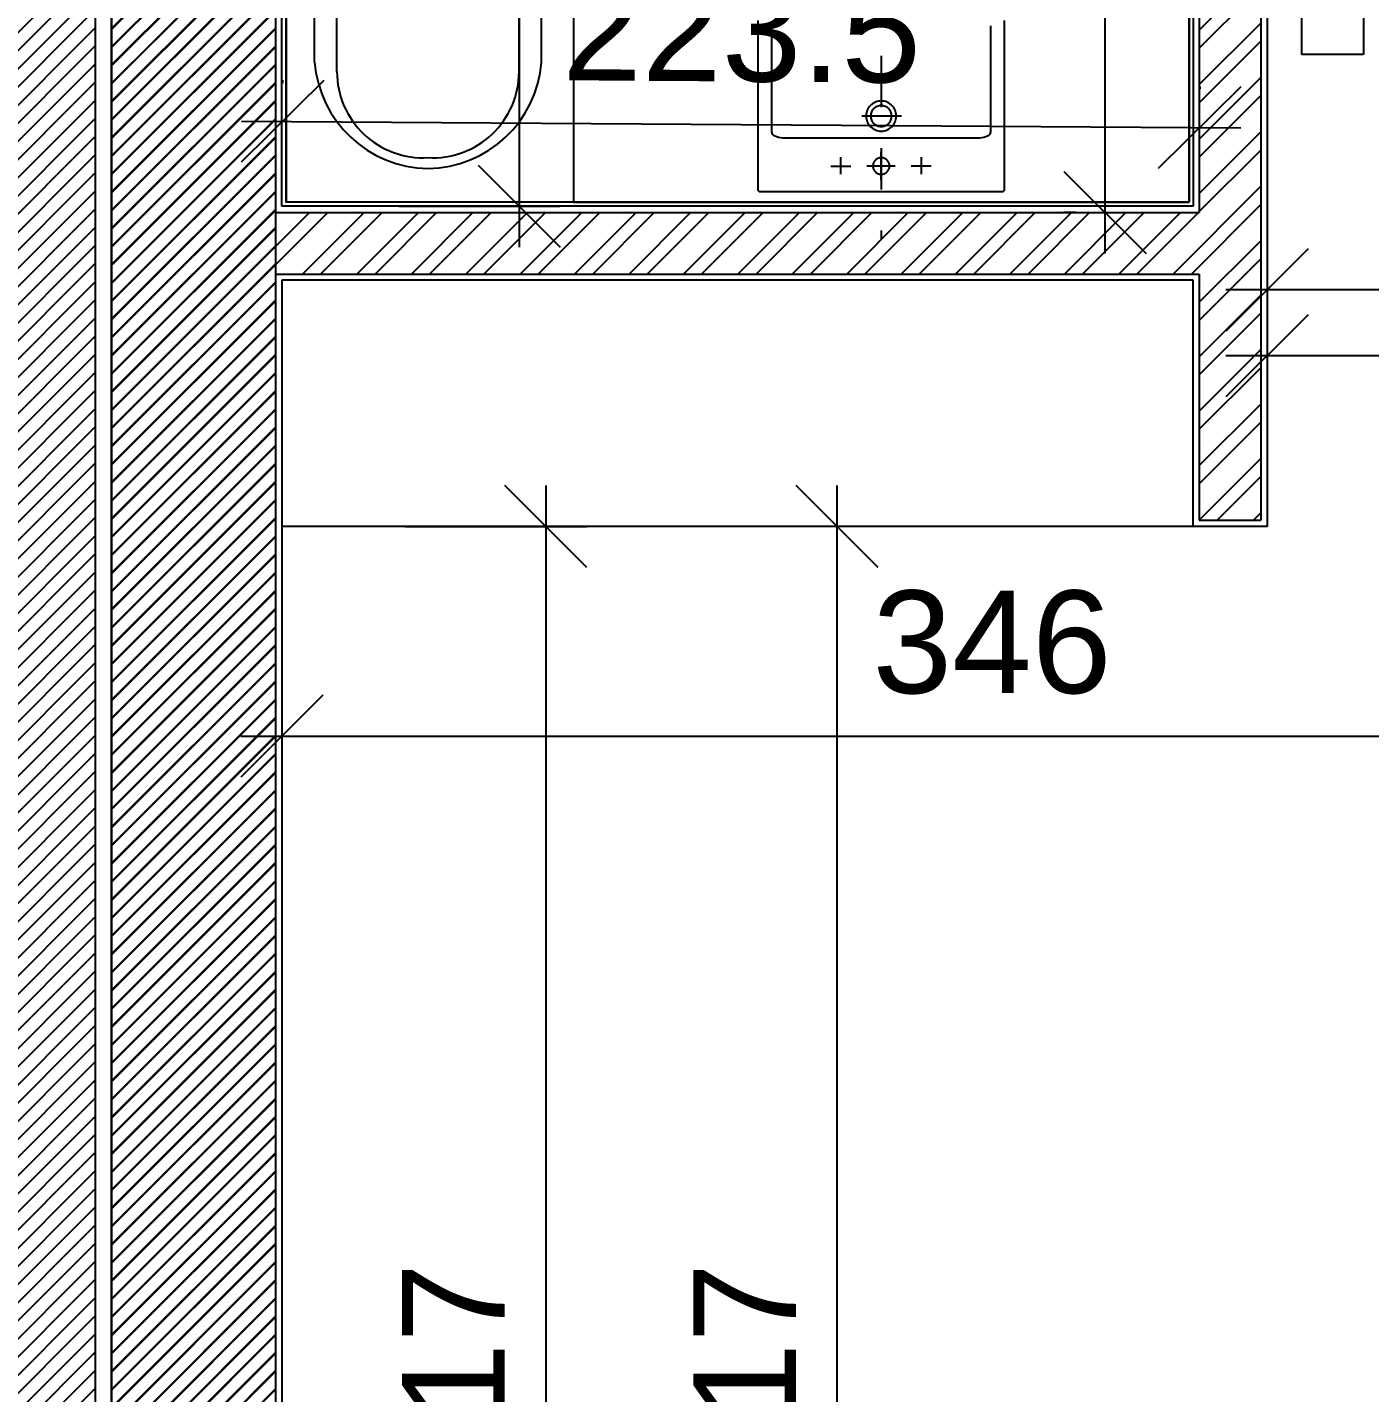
# Model space of a CAD drawing. Extents: x -1.8 to 45.6, y -22.6 to 61.5.
# Drawn here: x 27.163 to 30.434, y 7.475 to 10.801 of the extents above; entities that cross this region are included whole.
import ezdxf

# ---------------------------------------------------------------- set-up
doc = ezdxf.new("R2010")
doc.units = 0
doc.header["$MEASUREMENT"] = 0
doc.linetypes.add('CENTER', pattern=[2, 1.25, -0.25, 0.25, -0.25])
doc.linetypes.add('DASHDOTX2', pattern=[50.8, 25.4, -12.7, 0, -12.7])
doc.layers.get('0').update_dxf_attribs({"linetype": 'CONTINUOUS'})
for name, color, linetype in [('A-AREAS', 6, 'CONTINUOUS'), ('A-AXIS-SANITARY', 10, 'DASHDOTX2'), ('A-closet', 252, 'CONTINUOUS'), ('a-dim', 3, 'CONTINUOUS'), ('A-FLOR-PFIX', 61, 'CONTINUOUS'), ('A-HATCH-CONC', 8, 'CONTINUOUS'), ('A-HATCH-WALL', 8, 'CONTINUOUS'), ('A-PLASTER', 8, 'CONTINUOUS'), ('A-SANIT', 95, 'CONTINUOUS'), ('A-SECT-TILE', 12, 'CONTINUOUS'), ('A-WALL', 4, 'CONTINUOUS'), ('S-2ND-3RD-4-5-6TH$0$A-STR 2-3-4-5-6', 2, 'CONTINUOUS')]:
    doc.layers.add(name, color=color, linetype=linetype)
doc.styles.add('A100-STEXT', font='arial.ttf', dxfattribs={"height": 0.25})

# ---------------------------------------------------------------- blocks, each defined once
blk = doc.blocks.new('_OBLIQUE')
at = {"color": 0, "linetype": 'ByBlock'}
blk.add_line((-0.5, -0.5), (0.5, 0.5), dxfattribs=at)

msp = doc.modelspace()

# ---------------------------------------------------------------- hatches: boundary and pattern name
at = {"layer": 'A-HATCH-CONC'}
h = msp.add_hatch(dxfattribs=at)
h.set_pattern_fill('ANSI31', color=256, scale=0.25, style=0)
h.paths.add_polyline_path([(27.32837, 20.33), (26.92837, 20.33), (26.92837, 3.87), (25.34873, 3.87), (23.42837, 4.13187), (23.42837, 5.8), (23.12837, 5.8), (23.12837, 3.87), (25.32837, 3.57), (27.32837, 3.57)])

# ---------------------------------------------------------------- linework, layer by layer
at = {"layer": 'A-AREAS'}
msp.add_line((27.36837, 3.5), (27.36837, 13), dxfattribs=at)
msp.add_lwpolyline([(13.67837, 22.5962), (15.84837, 22.5962), (15.84837, 20.75), (23.49837, 20.75), (23.49837, 18.67), (27.32837, 18.67), (27.32837, 3.5), (25.32362, 3.5), (23.05837, 3.8089), (23.05837, 5.43), (15.84837, 5.43), (15.84837, 3.5), (13.67837, 3.5), (13.67837, 7.7), (15.62837, 7.7), (15.62837, 9.825), (16.85337, 9.825), (16.85337, 11.725), (15.62837, 11.725), (15.62837, 17.4), (15.62837, 17.4), (15.62837, 18.325), (13.67837, 18.325)], close=True, dxfattribs=at)
at = {"layer": 'A-AXIS-SANITARY', "linetype": 'CENTER', "ltscale": 0.1}
msp.add_line((29.24337, 10.73122), (29.24337, 10.28592), dxfattribs=at)
msp.add_line((29.24337, 10.73122), (29.24337, 10.28592), dxfattribs=at)
msp.add_lwpolyline([(29.29317, 10.5848), (29.1958, 10.5848)], dxfattribs=at)
msp.add_lwpolyline([(29.29317, 10.5848), (29.1958, 10.5848)], dxfattribs=at)
at = {"layer": 'A-closet'}
msp.add_line((30.00337, 9.585), (27.78337, 9.585), dxfattribs=at)
msp.add_line((30.00337, 9.585), (27.78337, 9.585), dxfattribs=at)
at = {"layer": 'a-dim', "color": 15}
for p, q in [((28.36115, 12.55), (28.36115, 10.265)), ((29.78852, 12.55), (29.78852, 10.25)), ((27.78538, 10.66499), (27.78543, 10.67201)), ((30.02038, 10.64999), (30.02043, 10.65701)), ((27.68476, 10.57268), (30.11976, 10.55634)), ((28.06837, 10.365), (28.46115, 10.365)), ((29.71837, 10.35), (29.68852, 10.35)), ((30.18337, 10.365), (30.18337, 10.06103)), ((30.18337, 10.365), (30.18337, 9.90061)), ((31.34337, 10.16103), (30.08337, 10.16103)), ((31.34337, 10.00061), (30.08337, 10.00061)), ((28.42626, 9.685), (28.42626, 5.315)), ((29.13596, 5.315), (29.13596, 9.685)), ((28.08337, 9.585), (28.52626, 9.585)), ((29.22337, 9.585), (29.03596, 9.585)), ((27.78337, 9.285), (27.78337, 8.97448)), ((27.68337, 9.07448), (31.34337, 9.07448))]:
    msp.add_line(p, q, dxfattribs=at)
at = {"layer": 'A-FLOR-PFIX'}
for p, q in [((28.49337, 10.925), (28.49337, 10.375)), ((28.49337, 10.925), (28.49337, 10.375)), ((29.99337, 10.375), (29.99337, 10.925)), ((29.99337, 10.375), (29.99337, 10.925)), ((28.49337, 10.375), (29.99337, 10.375)), ((28.49337, 10.375), (29.99337, 10.375))]:
    msp.add_line(p, q, dxfattribs=at)
for points in [[(28.94363, 10.40353), (28.94363, 10.40477), (28.94363, 10.40838), (28.94363, 10.4221), (28.94363, 10.44342), (28.94363, 10.47107), (28.94363, 10.50379), (28.94363, 10.54031), (28.94363, 10.61968), (28.94363, 10.69905), (28.94363, 10.73556), (28.94363, 10.76828), (28.94363, 10.79593), (28.94363, 10.81725)], [(29.5431, 10.81725), (29.5431, 10.79593), (29.5431, 10.76828), (29.5431, 10.73556), (29.5431, 10.69905), (29.5431, 10.61968), (29.5431, 10.54031), (29.5431, 10.50379), (29.5431, 10.47107), (29.5431, 10.44342), (29.5431, 10.4221), (29.5431, 10.40838), (29.5431, 10.40477), (29.5431, 10.40353), (29.53957, 10.4), (29.53787, 10.4), (29.53292, 10.4), (29.52493, 10.4), (29.51412, 10.4), (29.5007, 10.4), (29.4849, 10.4), (29.44701, 10.4), (29.40217, 10.4), (29.35213, 10.4), (29.24336, 10.4), (29.1346, 10.4), (29.08456, 10.4), (29.03972, 10.4), (29.00183, 10.4), (28.98602, 10.4), (28.97261, 10.4), (28.9618, 10.4), (28.95381, 10.4), (28.94885, 10.4), (28.94715, 10.4), (28.94363, 10.40353)], [(28.94363, 10.40353), (28.94363, 10.40477), (28.94363, 10.40838), (28.94363, 10.4221), (28.94363, 10.44342), (28.94363, 10.47107), (28.94363, 10.50379), (28.94363, 10.54031), (28.94363, 10.61968), (28.94363, 10.69905), (28.94363, 10.73556), (28.94363, 10.76828), (28.94363, 10.79593), (28.94363, 10.81725)], [(29.5431, 10.81725), (29.5431, 10.79593), (29.5431, 10.76828), (29.5431, 10.73556), (29.5431, 10.69905), (29.5431, 10.61968), (29.5431, 10.54031), (29.5431, 10.50379), (29.5431, 10.47107), (29.5431, 10.44342), (29.5431, 10.4221), (29.5431, 10.40838), (29.5431, 10.40477), (29.5431, 10.40353), (29.53957, 10.4), (29.53787, 10.4), (29.53292, 10.4), (29.52493, 10.4), (29.51412, 10.4), (29.5007, 10.4), (29.4849, 10.4), (29.44701, 10.4), (29.40217, 10.4), (29.35213, 10.4), (29.24336, 10.4), (29.1346, 10.4), (29.08456, 10.4), (29.03972, 10.4), (29.00183, 10.4), (28.98602, 10.4), (28.97261, 10.4), (28.9618, 10.4), (28.95381, 10.4), (28.94885, 10.4), (28.94715, 10.4), (28.94363, 10.40353)], [(29.51, 10.80422), (29.51, 10.79094), (29.51, 10.77371), (29.51, 10.75333), (29.51, 10.73058), (29.51, 10.68114), (29.51, 10.6317), (29.51, 10.60895), (29.51, 10.58857), (29.51, 10.57135), (29.51, 10.55807), (29.51, 10.54952), (29.51, 10.5465), (29.5079, 10.54051), (29.50219, 10.53562), (29.49371, 10.53232), (29.48333, 10.53112), (29.48195, 10.53112), (29.47794, 10.53112), (29.47146, 10.53112), (29.4627, 10.53112), (29.45184, 10.53112), (29.43903, 10.53112), (29.40834, 10.53112), (29.37201, 10.53112), (29.33147, 10.53112), (29.24336, 10.53112), (29.15525, 10.53112), (29.11471, 10.53112), (29.07838, 10.53112), (29.04769, 10.53112), (29.03488, 10.53112), (29.02402, 10.53112), (29.01526, 10.53112), (29.00878, 10.53112), (29.00477, 10.53112), (29.00339, 10.53112), (28.99302, 10.53232), (28.98454, 10.53562), (28.97882, 10.54051), (28.97673, 10.5465), (28.97673, 10.54952), (28.97673, 10.55807), (28.97673, 10.57135), (28.97673, 10.58857), (28.97673, 10.60895), (28.97673, 10.6317), (28.97673, 10.68114), (28.97673, 10.73058), (28.97673, 10.75333), (28.97673, 10.77371), (28.97673, 10.79094), (28.97673, 10.80422)], [(29.51, 10.80422), (29.51, 10.79094), (29.51, 10.77371), (29.51, 10.75333), (29.51, 10.73058), (29.51, 10.68114), (29.51, 10.6317), (29.51, 10.60895), (29.51, 10.58857), (29.51, 10.57135), (29.51, 10.55807), (29.51, 10.54952), (29.51, 10.5465), (29.5079, 10.54051), (29.50219, 10.53562), (29.49371, 10.53232), (29.48333, 10.53112), (29.48195, 10.53112), (29.47794, 10.53112), (29.47146, 10.53112), (29.4627, 10.53112), (29.45184, 10.53112), (29.43903, 10.53112), (29.40834, 10.53112), (29.37201, 10.53112), (29.33147, 10.53112), (29.24336, 10.53112), (29.15525, 10.53112), (29.11471, 10.53112), (29.07838, 10.53112), (29.04769, 10.53112), (29.03488, 10.53112), (29.02402, 10.53112), (29.01526, 10.53112), (29.00878, 10.53112), (29.00477, 10.53112), (29.00339, 10.53112), (28.99302, 10.53232), (28.98454, 10.53562), (28.97882, 10.54051), (28.97673, 10.5465), (28.97673, 10.54952), (28.97673, 10.55807), (28.97673, 10.57135), (28.97673, 10.58857), (28.97673, 10.60895), (28.97673, 10.6317), (28.97673, 10.68114), (28.97673, 10.73058), (28.97673, 10.75333), (28.97673, 10.77371), (28.97673, 10.79094), (28.97673, 10.80422)], [(29.20669, 10.5848), (29.20688, 10.58104), (29.20743, 10.5774), (29.20834, 10.57388), (29.20957, 10.57051), (29.21111, 10.56731), (29.21295, 10.56429), (29.21506, 10.56146), (29.21743, 10.55886), (29.22003, 10.55649), (29.22286, 10.55438), (29.22588, 10.55255), (29.22909, 10.55101), (29.23246, 10.54977), (29.23597, 10.54887), (29.23961, 10.54832), (29.24336, 10.54813), (29.24711, 10.54832), (29.25075, 10.54887), (29.25427, 10.54977), (29.25764, 10.55101), (29.26084, 10.55255), (29.26387, 10.55438), (29.26669, 10.55649), (29.2693, 10.55886), (29.27166, 10.56146), (29.27378, 10.56429), (29.27561, 10.56731), (29.27716, 10.57051), (29.27839, 10.57388), (29.2793, 10.5774), (29.27985, 10.58104), (29.28004, 10.5848), (29.27985, 10.58855), (29.2793, 10.59219), (29.27839, 10.59571), (29.27716, 10.59908), (29.27561, 10.60228), (29.27378, 10.60531), (29.27166, 10.60813), (29.2693, 10.61073), (29.26669, 10.6131), (29.26387, 10.61521), (29.26084, 10.61705), (29.25764, 10.61859), (29.25427, 10.61982), (29.25075, 10.62073), (29.24711, 10.62128), (29.24336, 10.62147), (29.23961, 10.62128), (29.23597, 10.62073), (29.23246, 10.61982), (29.22909, 10.61859), (29.22588, 10.61705), (29.22286, 10.61521), (29.22003, 10.6131), (29.21743, 10.61073), (29.21506, 10.60813), (29.21295, 10.60531), (29.21111, 10.60228), (29.20957, 10.59908), (29.20834, 10.59571), (29.20743, 10.59219), (29.20688, 10.58855), (29.20669, 10.5848), (29.20669, 10.5848)], [(29.20669, 10.5848), (29.20688, 10.58104), (29.20743, 10.5774), (29.20834, 10.57388), (29.20957, 10.57051), (29.21111, 10.56731), (29.21295, 10.56429), (29.21506, 10.56146), (29.21743, 10.55886), (29.22003, 10.55649), (29.22286, 10.55438), (29.22588, 10.55255), (29.22909, 10.55101), (29.23246, 10.54977), (29.23597, 10.54887), (29.23961, 10.54832), (29.24336, 10.54813), (29.24711, 10.54832), (29.25075, 10.54887), (29.25427, 10.54977), (29.25764, 10.55101), (29.26084, 10.55255), (29.26387, 10.55438), (29.26669, 10.55649), (29.2693, 10.55886), (29.27166, 10.56146), (29.27378, 10.56429), (29.27561, 10.56731), (29.27716, 10.57051), (29.27839, 10.57388), (29.2793, 10.5774), (29.27985, 10.58104), (29.28004, 10.5848), (29.27985, 10.58855), (29.2793, 10.59219), (29.27839, 10.59571), (29.27716, 10.59908), (29.27561, 10.60228), (29.27378, 10.60531), (29.27166, 10.60813), (29.2693, 10.61073), (29.26669, 10.6131), (29.26387, 10.61521), (29.26084, 10.61705), (29.25764, 10.61859), (29.25427, 10.61982), (29.25075, 10.62073), (29.24711, 10.62128), (29.24336, 10.62147), (29.23961, 10.62128), (29.23597, 10.62073), (29.23246, 10.61982), (29.22909, 10.61859), (29.22588, 10.61705), (29.22286, 10.61521), (29.22003, 10.6131), (29.21743, 10.61073), (29.21506, 10.60813), (29.21295, 10.60531), (29.21111, 10.60228), (29.20957, 10.59908), (29.20834, 10.59571), (29.20743, 10.59219), (29.20688, 10.58855), (29.20669, 10.5848), (29.20669, 10.5848)], [(29.21778, 10.5848), (29.21791, 10.58218), (29.2183, 10.57964), (29.21893, 10.57719), (29.21979, 10.57484), (29.22087, 10.5726), (29.22215, 10.57049), (29.22363, 10.56852), (29.22528, 10.56671), (29.2271, 10.56506), (29.22907, 10.56358), (29.23118, 10.5623), (29.23341, 10.56123), (29.23576, 10.56037), (29.23821, 10.55974), (29.24075, 10.55935), (29.24337, 10.55922), (29.24598, 10.55935), (29.24852, 10.55974), (29.25097, 10.56037), (29.25332, 10.56123), (29.25556, 10.5623), (29.25767, 10.56358), (29.25964, 10.56506), (29.26146, 10.56671), (29.26311, 10.56852), (29.26458, 10.57049), (29.26587, 10.5726), (29.26695, 10.57484), (29.26781, 10.57719), (29.26844, 10.57964), (29.26883, 10.58218), (29.26896, 10.5848), (29.26883, 10.58741), (29.26844, 10.58995), (29.26781, 10.59241), (29.26695, 10.59476), (29.26587, 10.59699), (29.26458, 10.5991), (29.26311, 10.60107), (29.26146, 10.60289), (29.25964, 10.60454), (29.25767, 10.60601), (29.25556, 10.60729), (29.25332, 10.60837), (29.25097, 10.60923), (29.24852, 10.60986), (29.24598, 10.61025), (29.24337, 10.61038), (29.24075, 10.61025), (29.23821, 10.60986), (29.23576, 10.60923), (29.23341, 10.60837), (29.23118, 10.60729), (29.22907, 10.60601), (29.2271, 10.60454), (29.22528, 10.60289), (29.22363, 10.60107), (29.22215, 10.5991), (29.22087, 10.59699), (29.21979, 10.59476), (29.21893, 10.59241), (29.2183, 10.58995), (29.21791, 10.58741), (29.21778, 10.5848), (29.21778, 10.5848)], [(29.21778, 10.5848), (29.21791, 10.58218), (29.2183, 10.57964), (29.21893, 10.57719), (29.21979, 10.57484), (29.22087, 10.5726), (29.22215, 10.57049), (29.22363, 10.56852), (29.22528, 10.56671), (29.2271, 10.56506), (29.22907, 10.56358), (29.23118, 10.5623), (29.23341, 10.56123), (29.23576, 10.56037), (29.23821, 10.55974), (29.24075, 10.55935), (29.24337, 10.55922), (29.24598, 10.55935), (29.24852, 10.55974), (29.25097, 10.56037), (29.25332, 10.56123), (29.25556, 10.5623), (29.25767, 10.56358), (29.25964, 10.56506), (29.26146, 10.56671), (29.26311, 10.56852), (29.26458, 10.57049), (29.26587, 10.5726), (29.26695, 10.57484), (29.26781, 10.57719), (29.26844, 10.57964), (29.26883, 10.58218), (29.26896, 10.5848), (29.26883, 10.58741), (29.26844, 10.58995), (29.26781, 10.59241), (29.26695, 10.59476), (29.26587, 10.59699), (29.26458, 10.5991), (29.26311, 10.60107), (29.26146, 10.60289), (29.25964, 10.60454), (29.25767, 10.60601), (29.25556, 10.60729), (29.25332, 10.60837), (29.25097, 10.60923), (29.24852, 10.60986), (29.24598, 10.61025), (29.24337, 10.61038), (29.24075, 10.61025), (29.23821, 10.60986), (29.23576, 10.60923), (29.23341, 10.60837), (29.23118, 10.60729), (29.22907, 10.60601), (29.2271, 10.60454), (29.22528, 10.60289), (29.22363, 10.60107), (29.22215, 10.5991), (29.22087, 10.59699), (29.21979, 10.59476), (29.21893, 10.59241), (29.2183, 10.58995), (29.21791, 10.58741), (29.21778, 10.5848), (29.21778, 10.5848)], [(29.14541, 10.4432), (29.14541, 10.48497)], [(29.14541, 10.4432), (29.14541, 10.48497)], [(29.22314, 10.46303), (29.22325, 10.46096), (29.22355, 10.45895), (29.22405, 10.45701), (29.22473, 10.45515), (29.22558, 10.45339), (29.2266, 10.45172), (29.22776, 10.45016), (29.22907, 10.44873), (29.2305, 10.44742), (29.23206, 10.44626), (29.23373, 10.44525), (29.2355, 10.4444), (29.23735, 10.44372), (29.23929, 10.44322), (29.2413, 10.44291), (29.24337, 10.44281), (29.24544, 10.44291), (29.24744, 10.44322), (29.24938, 10.44372), (29.25124, 10.4444), (29.25301, 10.44525), (29.25468, 10.44626), (29.25624, 10.44742), (29.25768, 10.44873), (29.25898, 10.45016), (29.26015, 10.45172), (29.26116, 10.45339), (29.26202, 10.45515), (29.2627, 10.45701), (29.2632, 10.45895), (29.2635, 10.46096), (29.26361, 10.46303), (29.2635, 10.4651), (29.2632, 10.46711), (29.2627, 10.46905), (29.26202, 10.47091), (29.26116, 10.47268), (29.26015, 10.47434), (29.25898, 10.4759), (29.25768, 10.47734), (29.25624, 10.47864), (29.25468, 10.47981), (29.25301, 10.48082), (29.25124, 10.48167), (29.24938, 10.48235), (29.24744, 10.48285), (29.24544, 10.48316), (29.24337, 10.48326), (29.2413, 10.48316), (29.23929, 10.48285), (29.23735, 10.48235), (29.2355, 10.48167), (29.23373, 10.48082), (29.23206, 10.47981), (29.2305, 10.47864), (29.22907, 10.47734), (29.22776, 10.4759), (29.2266, 10.47434), (29.22558, 10.47268), (29.22473, 10.47091), (29.22405, 10.46905), (29.22355, 10.46711), (29.22325, 10.4651), (29.22314, 10.46303), (29.22314, 10.46303)], [(29.22314, 10.46303), (29.22325, 10.46096), (29.22355, 10.45895), (29.22405, 10.45701), (29.22473, 10.45515), (29.22558, 10.45339), (29.2266, 10.45172), (29.22776, 10.45016), (29.22907, 10.44873), (29.2305, 10.44742), (29.23206, 10.44626), (29.23373, 10.44525), (29.2355, 10.4444), (29.23735, 10.44372), (29.23929, 10.44322), (29.2413, 10.44291), (29.24337, 10.44281), (29.24544, 10.44291), (29.24744, 10.44322), (29.24938, 10.44372), (29.25124, 10.4444), (29.25301, 10.44525), (29.25468, 10.44626), (29.25624, 10.44742), (29.25768, 10.44873), (29.25898, 10.45016), (29.26015, 10.45172), (29.26116, 10.45339), (29.26202, 10.45515), (29.2627, 10.45701), (29.2632, 10.45895), (29.2635, 10.46096), (29.26361, 10.46303), (29.2635, 10.4651), (29.2632, 10.46711), (29.2627, 10.46905), (29.26202, 10.47091), (29.26116, 10.47268), (29.26015, 10.47434), (29.25898, 10.4759), (29.25768, 10.47734), (29.25624, 10.47864), (29.25468, 10.47981), (29.25301, 10.48082), (29.25124, 10.48167), (29.24938, 10.48235), (29.24744, 10.48285), (29.24544, 10.48316), (29.24337, 10.48326), (29.2413, 10.48316), (29.23929, 10.48285), (29.23735, 10.48235), (29.2355, 10.48167), (29.23373, 10.48082), (29.23206, 10.47981), (29.2305, 10.47864), (29.22907, 10.47734), (29.22776, 10.4759), (29.2266, 10.47434), (29.22558, 10.47268), (29.22473, 10.47091), (29.22405, 10.46905), (29.22355, 10.46711), (29.22325, 10.4651), (29.22314, 10.46303), (29.22314, 10.46303)], [(29.24337, 10.4289), (29.24337, 10.49769)], [(29.24337, 10.4289), (29.24337, 10.49769)], [(29.34132, 10.4432), (29.34132, 10.48497)], [(29.34132, 10.4432), (29.34132, 10.48497)], [(29.12066, 10.46303), (29.1691, 10.46303)], [(29.12066, 10.46303), (29.1691, 10.46303)], [(29.27729, 10.46303), (29.2085, 10.46303)], [(29.27729, 10.46303), (29.2085, 10.46303)], [(29.36501, 10.46303), (29.31657, 10.46303)], [(29.36501, 10.46303), (29.31657, 10.46303)]]:
    msp.add_lwpolyline(points, dxfattribs=at)
at = {"layer": 'A-HATCH-CONC'}
for p, q in [((27.36837, 10.79761), (27.76837, 11.19761)), ((27.36837, 10.79761), (27.76837, 11.19761)), ((27.36837, 10.79555), (27.76837, 11.19555)), ((27.36837, 10.75341), (27.76837, 11.15341)), ((27.36837, 10.75341), (27.76837, 11.15341)), ((27.36837, 10.75136), (27.76837, 11.15136)), ((27.36837, 10.70922), (27.76837, 11.10922)), ((27.36837, 10.70922), (27.76837, 11.10922)), ((27.36837, 10.70716), (27.76837, 11.10716)), ((27.36837, 10.66502), (27.76837, 11.06502)), ((27.36837, 10.66502), (27.76837, 11.06502)), ((27.36837, 10.66297), (27.76837, 11.06297)), ((27.36837, 10.62083), (27.76837, 11.02083)), ((27.36837, 10.62083), (27.76837, 11.02083)), ((27.36837, 10.61878), (27.76837, 11.01878)), ((27.36837, 10.57664), (27.76837, 10.97664)), ((27.36837, 10.57664), (27.76837, 10.97664)), ((27.36837, 10.57458), (27.76837, 10.97458)), ((27.36837, 10.53244), (27.76837, 10.93244)), ((27.36837, 10.53244), (27.76837, 10.93244)), ((27.36837, 10.53039), (27.76837, 10.93039)), ((27.36837, 10.48825), (27.76837, 10.88825)), ((27.36837, 10.48825), (27.76837, 10.88825)), ((27.36837, 10.48619), (27.76837, 10.88619)), ((27.36837, 10.44405), (27.76837, 10.84405)), ((27.36837, 10.44405), (27.76837, 10.84405)), ((27.36837, 10.442), (27.76837, 10.842)), ((27.36837, 10.39986), (27.76837, 10.79986)), ((27.36837, 10.39986), (27.76837, 10.79986)), ((27.36837, 10.39781), (27.76837, 10.79781)), ((27.36837, 10.35566), (27.76837, 10.75566)), ((27.36837, 10.35566), (27.76837, 10.75566)), ((27.36837, 10.35361), (27.76837, 10.75361)), ((27.36837, 10.31147), (27.76837, 10.71147)), ((27.36837, 10.31147), (27.76837, 10.71147)), ((27.36837, 10.30942), (27.76837, 10.70942)), ((27.36837, 10.26728), (27.76837, 10.66728)), ((27.36837, 10.26728), (27.76837, 10.66728)), ((27.36837, 10.26522), (27.76837, 10.66522)), ((27.36837, 10.22308), (27.76837, 10.62308)), ((27.36837, 10.22308), (27.76837, 10.62308)), ((27.36837, 10.22103), (27.76837, 10.62103)), ((27.36837, 10.17889), (27.76837, 10.57889)), ((27.36837, 10.17889), (27.76837, 10.57889)), ((27.36837, 10.17683), (27.76837, 10.57683)), ((27.36837, 10.13469), (27.76837, 10.53469)), ((27.36837, 10.13469), (27.76837, 10.53469)), ((27.36837, 10.13264), (27.76837, 10.53264)), ((27.36837, 10.0905), (27.76837, 10.4905)), ((27.36837, 10.0905), (27.76837, 10.4905)), ((27.36837, 10.08845), (27.76837, 10.48845)), ((27.36837, 10.04631), (27.76837, 10.44631)), ((27.36837, 10.04631), (27.76837, 10.44631)), ((27.36837, 10.04425), (27.76837, 10.44425)), ((27.36837, 10.00211), (27.76837, 10.40211)), ((27.36837, 10.00211), (27.76837, 10.40211)), ((27.36837, 10.00006), (27.76837, 10.40006)), ((27.36837, 9.95792), (27.76837, 10.35792)), ((27.36837, 9.95792), (27.76837, 10.35792)), ((27.36837, 9.95586), (27.76837, 10.35586)), ((27.36837, 9.91372), (27.76837, 10.31372)), ((27.36837, 9.91372), (27.76837, 10.31372)), ((27.36837, 9.91167), (27.76837, 10.31167)), ((27.36837, 9.86953), (27.76837, 10.26953)), ((27.36837, 9.86953), (27.76837, 10.26953)), ((27.36837, 9.86748), (27.76837, 10.26748)), ((27.36837, 9.82533), (27.76837, 10.22533)), ((27.36837, 9.82533), (27.76837, 10.22533)), ((27.36837, 9.82328), (27.76837, 10.22328)), ((27.36837, 9.78114), (27.76837, 10.18114)), ((27.36837, 9.78114), (27.76837, 10.18114)), ((27.36837, 9.77909), (27.76837, 10.17909)), ((27.36837, 9.73695), (27.76837, 10.13695)), ((27.36837, 9.73695), (27.76837, 10.13695)), ((27.36837, 9.73489), (27.76837, 10.13489)), ((27.36837, 9.69275), (27.76837, 10.09275)), ((27.36837, 9.69275), (27.76837, 10.09275)), ((27.36837, 9.6907), (27.76837, 10.0907)), ((27.36837, 9.64856), (27.76837, 10.04856)), ((27.36837, 9.64856), (27.76837, 10.04856)), ((27.36837, 9.6465), (27.76837, 10.0465)), ((27.36837, 9.60436), (27.76837, 10.00436)), ((27.36837, 9.60436), (27.76837, 10.00436)), ((27.36837, 9.60231), (27.76837, 10.00231)), ((27.36837, 9.56017), (27.76837, 9.96017)), ((27.36837, 9.56017), (27.76837, 9.96017)), ((27.36837, 9.55812), (27.76837, 9.95812)), ((27.36837, 9.51598), (27.76837, 9.91598)), ((27.36837, 9.51598), (27.76837, 9.91598)), ((27.36837, 9.51392), (27.76837, 9.91392)), ((27.36837, 9.47178), (27.76837, 9.87178)), ((27.36837, 9.47178), (27.76837, 9.87178)), ((27.36837, 9.46973), (27.76837, 9.86973)), ((27.36837, 9.42759), (27.76837, 9.82759)), ((27.36837, 9.42759), (27.76837, 9.82759)), ((27.36837, 9.42553), (27.76837, 9.82553)), ((27.36837, 9.38339), (27.76837, 9.78339)), ((27.36837, 9.38339), (27.76837, 9.78339)), ((27.36837, 9.38134), (27.76837, 9.78134)), ((27.36837, 9.3392), (27.76837, 9.7392)), ((27.36837, 9.3392), (27.76837, 9.7392)), ((27.36837, 9.33715), (27.76837, 9.73715)), ((27.36837, 9.295), (27.76837, 9.695)), ((27.36837, 9.295), (27.76837, 9.695)), ((27.36837, 9.29295), (27.76837, 9.69295)), ((27.36837, 9.25081), (27.76837, 9.65081)), ((27.36837, 9.25081), (27.76837, 9.65081)), ((27.36837, 9.24876), (27.76837, 9.64876)), ((27.36837, 9.20662), (27.76837, 9.60662)), ((27.36837, 9.20662), (27.76837, 9.60662)), ((27.36837, 9.20456), (27.76837, 9.60456)), ((27.36837, 9.16242), (27.76837, 9.56242)), ((27.36837, 9.16242), (27.76837, 9.56242)), ((27.36837, 9.16037), (27.76837, 9.56037)), ((27.36837, 9.11823), (27.76837, 9.51823)), ((27.36837, 9.11823), (27.76837, 9.51823)), ((27.36837, 9.11617), (27.76837, 9.51617)), ((27.36837, 9.07403), (27.76837, 9.47403)), ((27.36837, 9.07403), (27.76837, 9.47403)), ((27.36837, 9.07198), (27.76837, 9.47198)), ((27.36837, 9.02984), (27.76837, 9.42984)), ((27.36837, 9.02984), (27.76837, 9.42984)), ((27.36837, 9.02779), (27.76837, 9.42779)), ((27.36837, 8.98565), (27.76837, 9.38565)), ((27.36837, 8.98565), (27.76837, 9.38565)), ((27.36837, 8.98359), (27.76837, 9.38359)), ((27.36837, 8.94145), (27.76837, 9.34145)), ((27.36837, 8.94145), (27.76837, 9.34145)), ((27.36837, 8.9394), (27.76837, 9.3394)), ((27.36837, 8.89726), (27.76837, 9.29726)), ((27.36837, 8.89726), (27.76837, 9.29726)), ((27.36837, 8.8952), (27.76837, 9.2952)), ((27.36837, 8.85306), (27.76837, 9.25306)), ((27.36837, 8.85306), (27.76837, 9.25306)), ((27.36837, 8.85101), (27.76837, 9.25101)), ((27.36837, 8.80887), (27.76837, 9.20887)), ((27.36837, 8.80887), (27.76837, 9.20887)), ((27.36837, 8.80682), (27.76837, 9.20682)), ((27.36837, 8.76467), (27.76837, 9.16467)), ((27.36837, 8.76467), (27.76837, 9.16467)), ((27.36837, 8.76262), (27.76837, 9.16262)), ((27.36837, 8.72048), (27.76837, 9.12048)), ((27.36837, 8.72048), (27.76837, 9.12048)), ((27.36837, 8.71843), (27.76837, 9.11843)), ((27.36837, 8.67629), (27.76837, 9.07629)), ((27.36837, 8.67629), (27.76837, 9.07629)), ((27.36837, 8.67423), (27.76837, 9.07423)), ((27.36837, 8.63209), (27.76837, 9.03209)), ((27.36837, 8.63209), (27.76837, 9.03209)), ((27.36837, 8.63004), (27.76837, 9.03004)), ((27.36837, 8.5879), (27.76837, 8.9879)), ((27.36837, 8.5879), (27.76837, 8.9879)), ((27.36837, 8.58584), (27.76837, 8.98584)), ((27.36837, 8.5437), (27.76837, 8.9437)), ((27.36837, 8.5437), (27.76837, 8.9437)), ((27.36837, 8.54165), (27.76837, 8.94165)), ((27.36837, 8.49951), (27.76837, 8.89951)), ((27.36837, 8.49951), (27.76837, 8.89951)), ((27.36837, 8.49746), (27.76837, 8.89746)), ((27.36837, 8.45532), (27.76837, 8.85532)), ((27.36837, 8.45532), (27.76837, 8.85532)), ((27.36837, 8.45326), (27.76837, 8.85326)), ((27.36837, 8.41112), (27.76837, 8.81112)), ((27.36837, 8.41112), (27.76837, 8.81112)), ((27.36837, 8.40907), (27.76837, 8.80907)), ((27.36837, 8.36693), (27.76837, 8.76693)), ((27.36837, 8.36693), (27.76837, 8.76693)), ((27.36837, 8.36487), (27.76837, 8.76487)), ((27.36837, 8.32273), (27.76837, 8.72273)), ((27.36837, 8.32273), (27.76837, 8.72273)), ((27.36837, 8.32068), (27.76837, 8.72068)), ((27.36837, 8.27854), (27.76837, 8.67854)), ((27.36837, 8.27854), (27.76837, 8.67854)), ((27.36837, 8.27649), (27.76837, 8.67649)), ((27.36837, 8.23434), (27.76837, 8.63434)), ((27.36837, 8.23434), (27.76837, 8.63434)), ((27.36837, 8.23229), (27.76837, 8.63229)), ((27.36837, 8.19015), (27.76837, 8.59015)), ((27.36837, 8.19015), (27.76837, 8.59015)), ((27.36837, 8.1881), (27.76837, 8.5881)), ((27.36837, 8.14596), (27.76837, 8.54596)), ((27.36837, 8.14596), (27.76837, 8.54596)), ((27.36837, 8.1439), (27.76837, 8.5439)), ((27.36837, 8.10176), (27.76837, 8.50176)), ((27.36837, 8.10176), (27.76837, 8.50176)), ((27.36837, 8.09971), (27.76837, 8.49971)), ((27.36837, 8.05757), (27.76837, 8.45757)), ((27.36837, 8.05757), (27.76837, 8.45757)), ((27.36837, 8.05551), (27.76837, 8.45551)), ((27.36837, 8.01337), (27.76837, 8.41337)), ((27.36837, 8.01337), (27.76837, 8.41337)), ((27.36837, 8.01132), (27.76837, 8.41132)), ((27.36837, 7.96918), (27.76837, 8.36918)), ((27.36837, 7.96918), (27.76837, 8.36918)), ((27.36837, 7.96713), (27.76837, 8.36713)), ((27.36837, 7.92499), (27.76837, 8.32499)), ((27.36837, 7.92499), (27.76837, 8.32499)), ((27.36837, 7.92293), (27.76837, 8.32293)), ((27.36837, 7.88079), (27.76837, 8.28079)), ((27.36837, 7.88079), (27.76837, 8.28079)), ((27.36837, 7.87874), (27.76837, 8.27874)), ((27.36837, 7.8366), (27.76837, 8.2366)), ((27.36837, 7.8366), (27.76837, 8.2366)), ((27.36837, 7.83454), (27.76837, 8.23454)), ((27.36837, 7.7924), (27.76837, 8.1924)), ((27.36837, 7.7924), (27.76837, 8.1924)), ((27.36837, 7.79035), (27.76837, 8.19035)), ((27.36837, 7.74821), (27.76837, 8.14821)), ((27.36837, 7.74821), (27.76837, 8.14821)), ((27.36837, 7.74616), (27.76837, 8.14616)), ((27.36837, 7.70401), (27.76837, 8.10401)), ((27.36837, 7.70401), (27.76837, 8.10401)), ((27.36837, 7.70196), (27.76837, 8.10196)), ((27.36837, 7.65982), (27.76837, 8.05982)), ((27.36837, 7.65982), (27.76837, 8.05982)), ((27.36837, 7.65777), (27.76837, 8.05777)), ((27.36837, 7.61563), (27.76837, 8.01563)), ((27.36837, 7.61563), (27.76837, 8.01563)), ((27.36837, 7.61357), (27.76837, 8.01357)), ((27.36837, 7.57143), (27.76837, 7.97143)), ((27.36837, 7.57143), (27.76837, 7.97143)), ((27.36837, 7.56938), (27.76837, 7.96938)), ((27.36837, 7.52724), (27.76837, 7.92724)), ((27.36837, 7.52724), (27.76837, 7.92724)), ((27.36837, 7.52518), (27.76837, 7.92518)), ((27.36837, 7.48304), (27.76837, 7.88304)), ((27.36837, 7.48304), (27.76837, 7.88304)), ((27.36837, 7.48099), (27.76837, 7.88099)), ((27.36837, 7.43885), (27.76837, 7.83885)), ((27.36837, 7.43885), (27.76837, 7.83885)), ((27.36837, 7.4368), (27.76837, 7.8368)), ((27.36837, 7.39466), (27.76837, 7.79466)), ((27.36837, 7.39466), (27.76837, 7.79466)), ((27.36837, 7.3926), (27.76837, 7.7926)), ((27.36837, 7.35046), (27.76837, 7.75046)), ((27.36837, 7.35046), (27.76837, 7.75046)), ((27.36837, 7.34841), (27.76837, 7.74841)), ((27.36837, 7.30627), (27.76837, 7.70627)), ((27.36837, 7.30627), (27.76837, 7.70627)), ((27.36837, 7.30421), (27.76837, 7.70421)), ((27.36837, 7.26207), (27.76837, 7.66207)), ((27.36837, 7.26207), (27.76837, 7.66207)), ((27.36837, 7.26002), (27.76837, 7.66002)), ((27.36837, 7.21788), (27.76837, 7.61788)), ((27.36837, 7.21788), (27.76837, 7.61788)), ((27.36837, 7.21583), (27.76837, 7.61583)), ((27.36837, 7.17368), (27.76837, 7.57368)), ((27.36837, 7.17368), (27.76837, 7.57368)), ((27.36837, 7.17163), (27.76837, 7.57163)), ((27.36837, 7.12949), (27.76837, 7.52949)), ((27.36837, 7.12949), (27.76837, 7.52949)), ((27.36837, 7.12744), (27.76837, 7.52744)), ((27.36837, 7.0853), (27.76837, 7.4853)), ((27.36837, 7.0853), (27.76837, 7.4853)), ((27.36837, 7.08324), (27.76837, 7.48324))]:
    msp.add_line(p, q, dxfattribs=at)
at = {"layer": 'A-HATCH-WALL'}
for p, q in [((30.01837, 10.7939), (30.16837, 10.9439)), ((30.01837, 10.7939), (30.16837, 10.9439)), ((30.01837, 10.74971), (30.16837, 10.89971)), ((30.01837, 10.74971), (30.16837, 10.89971)), ((30.01837, 10.66132), (30.16837, 10.81132)), ((30.01837, 10.66132), (30.16837, 10.81132)), ((30.01837, 10.61713), (30.16837, 10.76713)), ((30.01837, 10.61713), (30.16837, 10.76713)), ((30.01837, 10.52874), (30.16837, 10.67874)), ((30.01837, 10.52874), (30.16837, 10.67874)), ((30.01837, 10.48454), (30.16837, 10.63454)), ((30.01837, 10.48454), (30.16837, 10.63454)), ((30.01837, 10.39616), (30.16837, 10.54616)), ((30.01837, 10.39616), (30.16837, 10.54616)), ((30.01837, 10.35196), (30.16837, 10.50196)), ((30.01837, 10.35196), (30.16837, 10.50196)), ((29.9548, 10.2), (30.16837, 10.41357)), ((29.9548, 10.2), (30.16837, 10.41357)), ((27.76837, 10.26748), (27.85089, 10.35)), ((27.76837, 10.22328), (27.89509, 10.35)), ((27.76837, 10.26748), (27.85089, 10.35)), ((27.76837, 10.22328), (27.89509, 10.35)), ((27.83348, 10.2), (27.98348, 10.35)), ((27.83348, 10.2), (27.98348, 10.35)), ((27.87767, 10.2), (28.02767, 10.35)), ((27.87767, 10.2), (28.02767, 10.35)), ((27.96606, 10.2), (28.11606, 10.35)), ((27.96606, 10.2), (28.11606, 10.35)), ((28.01025, 10.2), (28.16025, 10.35)), ((28.01025, 10.2), (28.16025, 10.35)), ((28.09864, 10.2), (28.24864, 10.35)), ((28.09864, 10.2), (28.24864, 10.35)), ((28.14283, 10.2), (28.29283, 10.35)), ((28.14283, 10.2), (28.29283, 10.35)), ((28.23122, 10.2), (28.38122, 10.35)), ((28.23122, 10.2), (28.38122, 10.35)), ((28.27542, 10.2), (28.42542, 10.35)), ((28.27542, 10.2), (28.42542, 10.35)), ((28.36381, 10.2), (28.51381, 10.35)), ((28.36381, 10.2), (28.51381, 10.35)), ((28.408, 10.2), (28.558, 10.35)), ((28.408, 10.2), (28.558, 10.35)), ((28.49639, 10.2), (28.64639, 10.35)), ((28.49639, 10.2), (28.64639, 10.35)), ((28.54058, 10.2), (28.69058, 10.35)), ((28.54058, 10.2), (28.69058, 10.35)), ((28.62897, 10.2), (28.77897, 10.35)), ((28.62897, 10.2), (28.77897, 10.35)), ((28.67316, 10.2), (28.82316, 10.35)), ((28.67316, 10.2), (28.82316, 10.35)), ((28.76155, 10.2), (28.91155, 10.35)), ((28.76155, 10.2), (28.91155, 10.35)), ((28.80575, 10.2), (28.95575, 10.35)), ((28.80575, 10.2), (28.95575, 10.35)), ((28.89414, 10.2), (29.04414, 10.35)), ((28.89414, 10.2), (29.04414, 10.35)), ((28.93833, 10.2), (29.08833, 10.35)), ((28.93833, 10.2), (29.08833, 10.35)), ((29.02672, 10.2), (29.17672, 10.35)), ((29.02672, 10.2), (29.17672, 10.35)), ((29.07091, 10.2), (29.22091, 10.35)), ((29.07091, 10.2), (29.22091, 10.35)), ((29.1593, 10.2), (29.3093, 10.35)), ((29.1593, 10.2), (29.3093, 10.35)), ((29.20349, 10.2), (29.35349, 10.35)), ((29.20349, 10.2), (29.35349, 10.35)), ((29.29188, 10.2), (29.44188, 10.35)), ((29.29188, 10.2), (29.44188, 10.35)), ((29.33608, 10.2), (29.48608, 10.35)), ((29.33608, 10.2), (29.48608, 10.35)), ((29.42447, 10.2), (29.57447, 10.35)), ((29.42447, 10.2), (29.57447, 10.35)), ((29.46866, 10.2), (29.61866, 10.35)), ((29.46866, 10.2), (29.61866, 10.35)), ((29.55705, 10.2), (29.70705, 10.35)), ((29.55705, 10.2), (29.70705, 10.35)), ((29.60124, 10.2), (29.75124, 10.35)), ((29.60124, 10.2), (29.75124, 10.35)), ((29.68963, 10.2), (29.83963, 10.35)), ((29.68963, 10.2), (29.83963, 10.35)), ((29.73382, 10.2), (29.88382, 10.35)), ((29.73382, 10.2), (29.88382, 10.35)), ((29.82221, 10.2), (29.97221, 10.35)), ((29.82221, 10.2), (29.97221, 10.35)), ((29.86641, 10.2), (30.01641, 10.35)), ((29.86641, 10.2), (30.01641, 10.35)), ((29.99899, 10.2), (30.16837, 10.36938)), ((29.99899, 10.2), (30.16837, 10.36938)), ((30.01837, 10.13099), (30.16837, 10.28099)), ((30.01837, 10.13099), (30.16837, 10.28099)), ((30.01837, 10.0868), (30.16837, 10.2368)), ((30.01837, 10.0868), (30.16837, 10.2368)), ((30.01837, 9.99841), (30.16837, 10.14841)), ((30.01837, 9.99841), (30.16837, 10.14841)), ((30.01837, 9.95421), (30.16837, 10.10421)), ((30.01837, 9.95421), (30.16837, 10.10421)), ((30.01837, 9.86583), (30.16837, 10.01583)), ((30.01837, 9.86583), (30.16837, 10.01583)), ((30.01837, 9.82163), (30.16837, 9.97163)), ((30.01837, 9.82163), (30.16837, 9.97163)), ((30.01837, 9.73324), (30.16837, 9.88324)), ((30.01837, 9.73324), (30.16837, 9.88324)), ((30.01837, 9.68905), (30.16837, 9.83905)), ((30.01837, 9.68905), (30.16837, 9.83905)), ((30.01837, 9.60066), (30.16837, 9.75066)), ((30.01837, 9.60066), (30.16837, 9.75066)), ((30.0619, 9.6), (30.16837, 9.70647)), ((30.0619, 9.6), (30.16837, 9.70647)), ((30.15029, 9.6), (30.16837, 9.61808)), ((30.15029, 9.6), (30.16837, 9.61808))]:
    msp.add_line(p, q, dxfattribs=at)
at = {"layer": 'A-PLASTER'}
for p, q in [((30.18337, 11), (30.18337, 9.585)), ((30.18337, 11), (30.18337, 9.585)), ((30.00337, 10.185), (27.78337, 10.185)), ((27.78337, 10.185), (27.78337, 5.415)), ((30.00337, 10.185), (27.78337, 10.185)), ((27.78337, 10.185), (27.78337, 5.415)), ((30.00337, 9.585), (30.00337, 10.185)), ((30.00337, 9.585), (30.00337, 10.185)), ((30.18337, 9.585), (30.00337, 9.585)), ((30.18337, 9.585), (30.00337, 9.585))]:
    msp.add_line(p, q, dxfattribs=at)
at = {"layer": 'A-SANIT'}
for p, q in [((27.79337, 12.075), (27.79337, 10.375)), ((27.79337, 12.075), (27.79337, 10.375)), ((28.49337, 12.075), (28.49337, 10.375)), ((28.49337, 12.075), (28.49337, 10.375)), ((27.86284, 10.7164), (27.86284, 11.70832)), ((27.86284, 10.7164), (27.86284, 11.70832)), ((28.41559, 10.7164), (28.41559, 11.70832)), ((28.41559, 10.7164), (28.41559, 11.70832)), ((27.91728, 10.69248), (27.91728, 11.09915)), ((27.91728, 10.69248), (27.91728, 11.09915)), ((28.36115, 10.69306), (28.36115, 11.09973)), ((28.36115, 10.69306), (28.36115, 11.09973))]:
    msp.add_line(p, q, dxfattribs=at)
msp.add_lwpolyline([(28.49337, 10.375), (27.79337, 10.375), (27.79337, 12.075), (28.49337, 12.075)], close=True, dxfattribs=at)
msp.add_lwpolyline([(28.49337, 10.375), (27.79337, 10.375), (27.79337, 12.075), (28.49337, 12.075)], close=True, dxfattribs=at)
for centre, radius, start, end in [((28.14359, 10.73867), 0.28163, 184.53544, 269.1098), ((28.14359, 10.73867), 0.28163, 184.53544, 269.1098), ((28.1361, 10.73733), 0.28028, 270.63781, 355.71705), ((28.1361, 10.73733), 0.28028, 270.63781, 355.71705), ((28.12728, 10.69306), 0.21, 180, 273.25705), ((28.12728, 10.69306), 0.21, 180, 273.25705), ((28.15115, 10.69306), 0.21, 266.74295, 0), ((28.15115, 10.69306), 0.21, 266.74295, 0)]:
    msp.add_arc(centre, radius, start, end, dxfattribs=at)
at = {"layer": 'A-SECT-TILE'}
for p, q in [((27.78337, 10.365), (27.78337, 12.435)), ((27.78337, 10.365), (27.78337, 12.435)), ((27.79337, 10.375), (27.79337, 12.425)), ((27.79337, 10.375), (27.79337, 12.425)), ((29.99337, 11), (29.99337, 10.375)), ((29.99337, 11), (29.99337, 10.375)), ((30.00337, 11), (30.00337, 10.365)), ((30.00337, 11), (30.00337, 10.365)), ((30.00337, 10.365), (27.78337, 10.365)), ((30.00337, 10.365), (27.78337, 10.365)), ((29.99337, 10.375), (27.79337, 10.375)), ((29.99337, 10.375), (27.79337, 10.375))]:
    msp.add_line(p, q, dxfattribs=at)
at = {"layer": 'A-WALL'}
for p, q in [((30.01837, 11), (30.01837, 10.35)), ((30.01837, 11), (30.01837, 10.35)), ((30.16837, 11), (30.16837, 9.6)), ((30.16837, 11), (30.16837, 9.6)), ((30.26837, 10.73483), (30.26837, 10.85)), ((30.26837, 10.73483), (30.26837, 10.85)), ((30.26837, 10.73483), (30.26837, 10.85)), ((30.41837, 10.85), (30.41837, 10.73483)), ((30.41837, 10.85), (30.41837, 10.73483)), ((30.41837, 10.85), (30.41837, 10.73483)), ((30.41837, 10.73483), (30.26837, 10.73483)), ((30.41837, 10.73483), (30.26837, 10.73483)), ((30.41837, 10.73483), (30.26837, 10.73483)), ((27.76837, 10.35), (30.01837, 10.35)), ((27.76837, 10.35), (30.01837, 10.35)), ((27.76837, 10.2), (30.01837, 10.2)), ((27.76837, 10.2), (30.01837, 10.2)), ((30.01837, 10.2), (30.01837, 9.6)), ((30.01837, 10.2), (30.01837, 9.6)), ((30.01837, 9.6), (30.16837, 9.6)), ((30.01837, 9.6), (30.16837, 9.6))]:
    msp.add_line(p, q, dxfattribs=at)
at = {"layer": 'S-2ND-3RD-4-5-6TH$0$A-STR 2-3-4-5-6'}
for p, q in [((27.36837, 20.33), (27.36837, 3.57)), ((27.36837, 20.33), (27.36837, 3.57)), ((27.76837, 3.57), (27.76837, 12.85)), ((27.76837, 3.57), (27.76837, 12.85))]:
    msp.add_line(p, q, dxfattribs=at)
msp.add_lwpolyline([(27.32837, 3.57), (25.32837, 3.57), (23.12837, 3.87), (23.12837, 5.8), (23.42837, 5.8), (23.42837, 4.13187), (25.34873, 3.87), (26.92837, 3.87), (26.92837, 20.33), (27.32837, 20.33)], close=True, dxfattribs=at)
for points in [[(27.36837, 20.33), (27.36837, 3.57)], [(27.76837, 3.57), (27.76837, 12.85), (29.91837, 12.85), (29.91837, 13.5), (29.66837, 13.5), (29.66837, 13.1), (29.36837, 13.1), (29.36837, 13.15), (27.76837, 13.15), (27.76837, 16.65)]]:
    msp.add_lwpolyline(points, dxfattribs=at)

# ---------------------------------------------------------------- block references
at = {"layer": 'a-dim', "color": 15, "xscale": 0.2, "yscale": 0.2, "zscale": 0.2}
for p, rotation in [((27.78476, 10.57201), 179.6154703389685), ((30.01976, 10.55701), 359.6154703389685), ((28.36115, 10.365), 270), ((29.78852, 10.35), 270), ((30.18337, 10.16103), 180.0000000029143), ((30.18337, 10.00061), 180.0000000029139), ((28.42626, 9.585), 90), ((29.13596, 9.585), 90), ((27.78337, 9.07448), 180)]:
    msp.add_blockref('_OBLIQUE', p, dxfattribs=dict(at, rotation=rotation))

# ---------------------------------------------------------------- texts
at = {"layer": 'a-dim', "char_height": 0.25, "attachment_point": 5, "style": 'A100-STEXT'}
for s, insert, rotation in [('\\A1;223.5', (28.90379, 10.79224), 359.61547), ('\\A1;417', (28.20074, 7.5), 90), ('\\A1;417', (28.91045, 7.5), 90)]:
    msp.add_mtext(s, dxfattribs=dict(at, insert=insert, rotation=rotation))
at = {"layer": 'a-dim', "insert": (29.51337, 9.3022), "char_height": 0.25, "attachment_point": 5, "style": 'A100-STEXT'}
msp.add_mtext('\\A1;346', dxfattribs=at)

doc.saveas('drawing.dxf')
